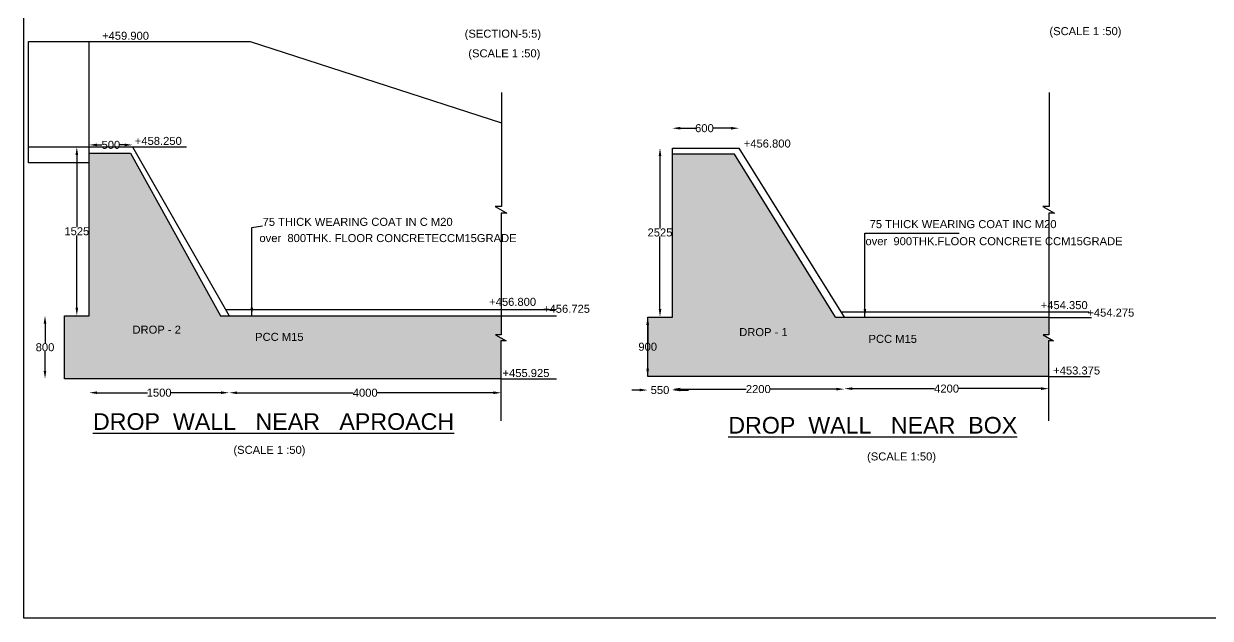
# Model space of a CAD drawing. Header units: inches. Extents: x 48010 to 53514, y -54 to 3817.
# Drawn here: x 48010 to 49938, y -54 to 912 of the extents above; entities that cross this region are included whole.
import ezdxf

# ---------------------------------------------------------------- set-up
doc = ezdxf.new("R2010")
doc.units = ezdxf.units.IN
doc.header["$MEASUREMENT"] = 0
doc.layers.add('DIMENSIONS', color=255, linetype='Continuous')
doc.layers.add('TEXT', color=1, linetype='Continuous')
doc.styles.get("Standard").update_dxf_attribs({"font": 'arial.ttf', "height": 13})
doc.dimstyles.get("Standard").update_dxf_attribs({"dimtxt": 12, "dimasz": 13, "dimexe": 0.18, "dimexo": 0.0625, "dimgap": 0.09, "dimtad": 0, "dimtih": 1, "dimtoh": 1, "dimdec": 4, "dimzin": 0, "dimdsep": 46, "dimtxsty": 'Standard', "dimcen": 0.09, "dimse1": 1, "dimse2": 1, "dimadec": 0, "dimazin": 0, "dimtfac": 1, "dimtdec": 4, "dimtofl": 0, "dimtmove": 0, "dimatfit": 3, "dimfxl": 1, "dimtolj": 1, "dimtzin": 0, "dimarcsym": 0})

# ---------------------------------------------------------------- blocks, each defined once
blk = doc.blocks.new('*D117')
at = {"layer": 'Defpoints', "color": 0, "transparency": 16777216}
for p in [(49171.9, 741.9), (49063.7, 709.7), (49171.9, 709.7)]:
    blk.add_point(p, dxfattribs=at)
at = {"layer": 'DIMENSIONS', "color": 0, "lineweight": -2, "transparency": 16777216}
for p, q in [((49076.7, 741.9), (49101.4, 741.9)), ((49158.9, 741.9), (49130.3, 741.9))]:
    blk.add_line(p, q, dxfattribs=at)
at = {"layer": 'DIMENSIONS', "color": 0, "transparency": 16777216}
for points in [[(49076.7, 744.1), (49076.7, 739.7), (49063.7, 741.9)], [(49158.9, 744.1), (49158.9, 739.7), (49171.9, 741.9)]]:
    blk.add_solid(points, dxfattribs=at)
at = {"layer": 'DIMENSIONS', "color": 0, "transparency": 16777216, "insert": (49115.8, 741.9), "char_height": 13, "attachment_point": 5}
blk.add_mtext('\\A1;600', dxfattribs=at)
blk = doc.blocks.new('*D118')
at = {"layer": 'Defpoints', "color": 0, "transparency": 16777216}
for p in [(49063.7, 709.7), (49043.6, 435.3), (49063.7, 435.3)]:
    blk.add_point(p, dxfattribs=at)
at = {"layer": 'DIMENSIONS', "color": 0, "lineweight": -2, "transparency": 16777216}
for p, q in [((49043.6, 696.7), (49043.6, 579.2)), ((49043.6, 448.3), (49043.6, 565.8))]:
    blk.add_line(p, q, dxfattribs=at)
at = {"layer": 'DIMENSIONS', "color": 0, "transparency": 16777216}
for points in [[(49041.5, 696.7), (49045.8, 696.7), (49043.6, 709.7)], [(49041.5, 448.3), (49045.8, 448.3), (49043.6, 435.3)]]:
    blk.add_solid(points, dxfattribs=at)
at = {"layer": 'DIMENSIONS', "color": 0, "transparency": 16777216, "insert": (49043.6, 572.5), "char_height": 13, "attachment_point": 5}
blk.add_mtext('\\A1;2525', dxfattribs=at)
blk = doc.blocks.new('*D119')
at = {"layer": 'Defpoints', "color": 0, "transparency": 16777216}
for p in [(49023.6, 435.3), (49023.6, 338.5), (49023.6, 338.5)]:
    blk.add_point(p, dxfattribs=at)
at = {"layer": 'DIMENSIONS', "color": 0, "lineweight": -2, "transparency": 16777216}
for p, q in [((49023.6, 422.3), (49023.6, 393.6)), ((49023.6, 351.5), (49023.6, 380.2))]:
    blk.add_line(p, q, dxfattribs=at)
at = {"layer": 'DIMENSIONS', "color": 0, "transparency": 16777216}
for points in [[(49021.4, 422.3), (49025.8, 422.3), (49023.6, 435.3)], [(49021.4, 351.5), (49025.8, 351.5), (49023.6, 338.5)]]:
    blk.add_solid(points, dxfattribs=at)
at = {"layer": 'DIMENSIONS', "color": 0, "transparency": 16777216, "insert": (49023.6, 386.9), "char_height": 13, "attachment_point": 5}
blk.add_mtext('\\A1;900', dxfattribs=at)
blk = doc.blocks.new('*D120')
at = {"layer": 'Defpoints', "color": 0, "transparency": 16777216}
for p in [(49063.7, 435.3), (49023.6, 338.5), (49063.7, 316.6)]:
    blk.add_point(p, dxfattribs=at)
at = {"layer": 'DIMENSIONS', "color": 0, "lineweight": -2, "transparency": 16777216}
for p, q in [((49010.6, 316.6), (48997.6, 316.6)), ((49076.7, 316.6), (49089.7, 316.6))]:
    blk.add_line(p, q, dxfattribs=at)
at = {"layer": 'DIMENSIONS', "color": 0, "transparency": 16777216}
for points in [[(49010.6, 318.8), (49010.6, 314.5), (49023.6, 316.6)], [(49076.7, 318.8), (49076.7, 314.5), (49063.7, 316.6)]]:
    blk.add_solid(points, dxfattribs=at)
at = {"layer": 'DIMENSIONS', "color": 0, "transparency": 16777216, "insert": (49043.6, 316.6), "char_height": 13, "attachment_point": 5}
blk.add_mtext('\\A1;550', dxfattribs=at)
blk = doc.blocks.new('*D121')
at = {"layer": 'Defpoints', "color": 0, "transparency": 16777216}
for p in [(49063.7, 435.3), (49343, 435.3), (49343, 318.1)]:
    blk.add_point(p, dxfattribs=at)
at = {"layer": 'DIMENSIONS', "color": 0, "lineweight": -2, "transparency": 16777216}
for p, q in [((49076.7, 318.1), (49183.7, 318.1)), ((49330, 318.1), (49222.9, 318.1))]:
    blk.add_line(p, q, dxfattribs=at)
at = {"layer": 'DIMENSIONS', "color": 0, "transparency": 16777216}
for points in [[(49076.7, 320.3), (49076.7, 316), (49063.7, 318.1)], [(49330, 320.3), (49330, 316), (49343, 318.1)]]:
    blk.add_solid(points, dxfattribs=at)
at = {"layer": 'DIMENSIONS', "color": 0, "transparency": 16777216, "insert": (49203.3, 318.1), "char_height": 13, "attachment_point": 5}
blk.add_mtext('\\A1;2200', dxfattribs=at)
blk = doc.blocks.new('*D122')
at = {"layer": 'Defpoints', "color": 0, "transparency": 16777216}
for p in [(49343, 435.3), (49675.5, 435.3), (49675.5, 318.9)]:
    blk.add_point(p, dxfattribs=at)
at = {"layer": 'DIMENSIONS', "color": 0, "lineweight": -2, "transparency": 16777216}
for p, q in [((49356, 318.9), (49489.5, 318.9)), ((49662.5, 318.9), (49529, 318.9))]:
    blk.add_line(p, q, dxfattribs=at)
at = {"layer": 'DIMENSIONS', "color": 0, "transparency": 16777216}
for points in [[(49356, 321.1), (49356, 316.7), (49343, 318.9)], [(49662.5, 321.1), (49662.5, 316.7), (49675.5, 318.9)]]:
    blk.add_solid(points, dxfattribs=at)
at = {"layer": 'DIMENSIONS', "color": 0, "transparency": 16777216, "insert": (49509.2, 318.9), "char_height": 13, "attachment_point": 5}
blk.add_mtext('\\A1;4200', dxfattribs=at)
blk = doc.blocks.new('*D123')
at = {"layer": 'Defpoints', "color": 0, "transparency": 16777216}
for p in [(48186.7, 714.8), (48116.2, 701.3), (48186.7, 711.6)]:
    blk.add_point(p, dxfattribs=at)
at = {"layer": 'DIMENSIONS', "color": 0, "lineweight": -2, "transparency": 16777216}
for p, q in [((48129.2, 714.8), (48137, 714.8)), ((48173.7, 714.8), (48165.9, 714.8))]:
    blk.add_line(p, q, dxfattribs=at)
at = {"layer": 'DIMENSIONS', "color": 0, "transparency": 16777216}
for points in [[(48129.2, 717), (48129.2, 712.6), (48116.2, 714.8)], [(48173.7, 717), (48173.7, 712.6), (48186.7, 714.8)]]:
    blk.add_solid(points, dxfattribs=at)
at = {"layer": 'DIMENSIONS', "color": 0, "transparency": 16777216, "insert": (48151.5, 714.8), "char_height": 13, "attachment_point": 5}
blk.add_mtext('\\A1;500', dxfattribs=at)
blk = doc.blocks.new('*D124')
at = {"layer": 'Defpoints', "color": 0, "transparency": 16777216}
for p in [(48116.2, 711.6), (48096.2, 437.4), (48116.2, 437.4)]:
    blk.add_point(p, dxfattribs=at)
at = {"layer": 'DIMENSIONS', "color": 0, "lineweight": -2, "transparency": 16777216}
for p, q in [((48096.2, 698.6), (48096.2, 581.2)), ((48096.2, 450.4), (48096.2, 567.8))]:
    blk.add_line(p, q, dxfattribs=at)
at = {"layer": 'DIMENSIONS', "color": 0, "transparency": 16777216}
for points in [[(48094, 698.6), (48098.3, 698.6), (48096.2, 711.6)], [(48094, 450.4), (48098.3, 450.4), (48096.2, 437.4)]]:
    blk.add_solid(points, dxfattribs=at)
at = {"layer": 'DIMENSIONS', "color": 0, "transparency": 16777216, "insert": (48096.2, 574.5), "char_height": 13, "attachment_point": 5}
blk.add_mtext('\\A1;1525', dxfattribs=at)
blk = doc.blocks.new('*D125')
at = {"layer": 'Defpoints', "color": 0, "transparency": 16777216}
for p in [(48076.1, 437.4), (48044.5, 334.8), (48076.1, 334.8)]:
    blk.add_point(p, dxfattribs=at)
at = {"layer": 'DIMENSIONS', "color": 0, "lineweight": -2, "transparency": 16777216}
for p, q in [((48044.5, 424.4), (48044.5, 392.8)), ((48044.5, 347.8), (48044.5, 379.4))]:
    blk.add_line(p, q, dxfattribs=at)
at = {"layer": 'DIMENSIONS', "color": 0, "transparency": 16777216}
for points in [[(48042.3, 424.4), (48046.6, 424.4), (48044.5, 437.4)], [(48042.3, 347.8), (48046.6, 347.8), (48044.5, 334.8)]]:
    blk.add_solid(points, dxfattribs=at)
at = {"layer": 'DIMENSIONS', "color": 0, "transparency": 16777216, "insert": (48044.5, 386.1), "char_height": 13, "attachment_point": 5}
blk.add_mtext('\\A1;800', dxfattribs=at)
blk = doc.blocks.new('*D126')
at = {"layer": 'Defpoints', "color": 0, "transparency": 16777216}
for p in [(48116.2, 437.4), (48343.6, 437.4), (48343.6, 312.3)]:
    blk.add_point(p, dxfattribs=at)
at = {"layer": 'DIMENSIONS', "color": 0, "lineweight": -2, "transparency": 16777216}
for p, q in [((48129.2, 312.3), (48211, 312.3)), ((48330.6, 312.3), (48248.8, 312.3))]:
    blk.add_line(p, q, dxfattribs=at)
at = {"layer": 'DIMENSIONS', "color": 0, "transparency": 16777216}
for points in [[(48129.2, 314.5), (48129.2, 310.1), (48116.2, 312.3)], [(48330.6, 314.5), (48330.6, 310.1), (48343.6, 312.3)]]:
    blk.add_solid(points, dxfattribs=at)
at = {"layer": 'DIMENSIONS', "color": 0, "transparency": 16777216, "insert": (48229.9, 312.3), "char_height": 13, "attachment_point": 5}
blk.add_mtext('\\A1;1500', dxfattribs=at)
blk = doc.blocks.new('*D127')
at = {"layer": 'Defpoints', "color": 0, "transparency": 16777216}
for p in [(48343.6, 437.4), (48785.8, 437.4), (48785.8, 312.2)]:
    blk.add_point(p, dxfattribs=at)
at = {"layer": 'DIMENSIONS', "color": 0, "lineweight": -2, "transparency": 16777216}
for p, q in [((48356.6, 312.2), (48545, 312.2)), ((48772.8, 312.2), (48584.4, 312.2))]:
    blk.add_line(p, q, dxfattribs=at)
at = {"layer": 'DIMENSIONS', "color": 0, "transparency": 16777216}
for points in [[(48356.6, 314.4), (48356.6, 310), (48343.6, 312.2)], [(48772.8, 314.4), (48772.8, 310), (48785.8, 312.2)]]:
    blk.add_solid(points, dxfattribs=at)
at = {"layer": 'DIMENSIONS', "color": 0, "transparency": 16777216, "insert": (48564.7, 312.2), "char_height": 13, "attachment_point": 5}
blk.add_mtext('\\A1;4000', dxfattribs=at)

msp = doc.modelspace()

# ---------------------------------------------------------------- hatches: boundary and pattern name
at = {"layer": 'TEXT'}
h = msp.add_hatch(dxfattribs=at)
h.set_pattern_fill('AR-CONC', color=0, scale=5, style=0)
h.set_pattern_definition([(50, (0, 0), (35.863009, -3.137607), [3.75, -41.25]), (355, (0, 0), (-6.937567, 37.609607), [3, -33]), (100.4514, (2.99, -0.26), (28.92547, 34.471977), [3.18701, -35.057106]), (46.1842, (0, 10), (53.362052, -8.27595), [5.625, -61.875]), (96.6356, (4.447, 9.31), (46.733135, 48.705894), [4.780514, -52.58565]), (351.1842, (0, 10), (46.7331, 48.70593), [4.5, -49.5]), (21, (5, 7.5), (29.845353, -20.130945), [3.75, -41.25]), (326, (5, 7.5), (12.165767, 36.257502), [3, -33]), (71.4514, (7.487, 5.822), (42.011131, 16.126525), [3.18701, -35.057106]), (37.5, (0, 0), (0.6079928, 16.6446927), [0, -32.6, 0, -33.5, 0, -33.125]), (7.5, (0, 0), (13.153477, 19.7205856), [0, -19.1, 0, -31.85, 0, -12.625]), (327.5, (-11.15, 0), (26.6911218, -1.1277436), [0, -12.5, 0, -39, 0, -51.75]), (317.5, (-16.15, 0), (29.159308, 5.005249), [0, -16.25, 0, -25.9, 0, -36.75])])
h.paths.add_polyline_path([(48385.62339, 1532.61878), (48320.03792, 1532.61878), (48199.1615, 1198.47059), (48385.62339, 1198.47059)])
h.paths.add_polyline_path([(48427.51392, 1198.47059), (48158.57403, 1198.47059), (48158.57403, 1116.29663), (48427.51392, 1116.29663)])
h.paths.add_polyline_path([(48894.28306, 1680.25341), (48830.73819, 1680.25341), (48615.19644, 1197.8806), (48894.28306, 1197.8806)])
h.paths.add_polyline_path([(48934.29635, 1197.8806), (48575.11969, 1197.8806), (48575.11969, 1116.01337), (48934.29635, 1116.01337)])
h.paths.add_polyline_path([(49362.64508, 1527.19651), (49297.99128, 1527.19651), (49175.66919, 1192.75677), (49362.64508, 1192.75677)])
h.paths.add_polyline_path([(49400.95843, 1192.75677), (49134.7952, 1192.75677), (49134.7952, 1110.70035), (49400.95843, 1110.70035)])
h.paths.add_polyline_path([(49768.72011, 1371.67921), (49701.08049, 1371.67921), (49701.08049, 1218.66688), (49795.0456, 1218.66688)])
h.paths.add_polyline_path([(49835.88007, 1218.66688), (49661.34138, 1218.66688), (49661.34138, 1138.2286), (49835.88007, 1138.2286)])
h.paths.add_polyline_path([(50411.50059, 1610.82379), (50344.7531, 1610.82379), (50161.64645, 1196.06579), (50411.50059, 1196.06579)])
h.paths.add_polyline_path([(50452.45294, 1196.06579), (50120.60205, 1196.06579), (50120.60205, 1114.70301), (50452.45294, 1114.70301)])
h.paths.add_polyline_path([(50772.19244, 1448.40343), (50704.91025, 1448.40343), (50704.91025, 1221.99971), (50838.28877, 1221.99971)])
h.paths.add_polyline_path([(50877.77863, 1221.99971), (50665.05398, 1221.99971), (50665.05398, 1141.4948), (50877.77863, 1141.4948)])
h.paths.add_polyline_path([(51467.55445, 1679.69809), (51399.79121, 1679.69809), (51188.06645, 1199.83167), (51467.55445, 1199.83167)])
h.paths.add_polyline_path([(51508.34183, 1199.83167), (51146.64001, 1199.83167), (51146.64001, 1117.33169), (51508.34183, 1117.33169)])
h.paths.add_polyline_path([(48183.15657, 701.32633), (48116.19798, 701.32633), (48116.19798, 437.3815), (48076.14654, 437.3815), (48076.14654, 334.81039), (48785.21353, 334.81039), (48785.21353, 396.59587), (48793.44826, 396.59587), (48776.24684, 406.47119), (48785.81339, 406.47119), (48785.81339, 437.3815), (48329.54669, 437.3815)])
h.paths.add_polyline_path([(49674.89639, 396.59587), (49683.13112, 396.59587), (49665.9297, 406.47119), (49675.49624, 406.47119), (49675.49624, 435.2521), (49328.82414, 435.2521), (49164.42904, 699.74057), (49063.67939, 699.74057), (49063.67939, 435.2521), (49023.60108, 435.2521), (49023.60108, 338.53587), (49674.89639, 338.53587)])
h.paths.add_polyline_path([(50076.09044, 520.11529), (50009.45272, 520.11529), (50009.45272, 291.66844), (50076.09044, 291.66844)])
h.paths.add_polyline_path([(50076.09044, 520.11529), (50076.09044, 291.66844), (50210.05498, 291.66844)])
h.paths.add_polyline_path([(50352.56689, 271.00315), (50362.47454, 274.9263), (50362.47454, 291.66844), (50009.45272, 291.66844), (50009.45272, 252.34274), (50362.47454, 252.34274), (50362.47454, 260.72825), (50372.19528, 264.65138)])
h.paths.add_polyline_path([(50976.52171, 575.59645), (50909.58716, 575.59645), (50909.58716, 494.67115), (50976.52171, 494.67115)])
h.paths.add_polyline_path([(50976.52171, 494.67115), (50869.31706, 494.67115), (50869.31706, 471.65114), (50859.70096, 468.28766), (50878.93323, 462.00655), (50869.55753, 457.68207), (50869.55753, 453.08582), (50976.52171, 453.08582)])
h.paths.add_polyline_path([(48382.44122, 392.89543), (48467.8812, 392.89543), (48467.8812, 413.0605), (48382.44122, 413.0605)], flags=24)
h.paths.add_polyline_path([(48183.23934, 404.62906), (48268.67488, 404.62906), (48268.67488, 424.80743), (48183.23934, 424.80743)], flags=24)
h.paths.add_polyline_path([(49006.01207, 396.78143), (49041.1901, 396.78143), (49041.1901, 377.00654), (49006.01207, 377.00654)], flags=9)
h.paths.add_polyline_path([(49379.01698, 389.65374), (49464.45695, 389.65374), (49464.45695, 409.81882), (49379.01698, 409.81882)], flags=24)
h.paths.add_polyline_path([(49168.93354, 400.64099), (49254.36908, 400.64099), (49254.36908, 420.81937), (49168.93354, 420.81937)], flags=24)
h.paths.add_polyline_path([(50121.04543, 333.43224), (50165.1, 333.43224), (50165.1, 313.65734), (50121.04543, 313.65734)], flags=24)
h.paths.add_polyline_path([(50241.6164, 252.62694), (50324.50692, 252.62694), (50324.50692, 272.53929), (50241.6164, 272.53929)], flags=24)
h.paths.add_polyline_path([(50905.3215, 487.25161), (50940.51727, 487.25161), (50940.51727, 467.47671), (50905.3215, 467.47671)], flags=24)

# ---------------------------------------------------------------- linework, layer by layer
at = {"layer": 'DIMENSIONS', "color": 0}
for points in [[(48017.73473, 711.59455), (48017.73473, 882.66777), (48116.19798, 882.66777)], [(48116.19798, 711.59455), (48116.19798, 882.66777), (48377.73466, 882.66777), (48785.95606, 750.71168)], [(48785.95606, 799.90188), (48785.95606, 615.03132), (48775.82605, 615.03132), (48794.96846, 604.01072), (48785.81339, 604.01072), (48785.81339, 406.47119), (48776.24684, 406.47119), (48793.44826, 396.59587), (48785.21353, 396.59587), (48785.21353, 266.71834)], [(49675.63892, 799.90188), (49675.63892, 615.03132), (49665.50891, 615.03132), (49684.65132, 604.01072), (49675.49624, 604.01072), (49675.49624, 406.47119), (49665.9297, 406.47119), (49683.13112, 396.59587), (49674.89639, 396.59587), (49674.89639, 266.71834)], [(48116.19798, 685.61816), (48017.73473, 685.61816), (48017.73473, 711.59455), (48116.19798, 711.59455)], [(48116.19798, 437.3815), (48116.19798, 711.59455), (48186.73616, 711.59455)], [(48116.19798, 701.32633), (48183.15657, 701.32633), (48329.54669, 437.3815)], [(48186.73616, 711.59455), (48274.45891, 711.59455)], [(48186.73616, 711.59455), (48343.57527, 437.3815)], [(49063.67939, 435.2521), (49063.67939, 709.74541), (49171.86186, 709.74541), (49342.98911, 435.2521)], [(49328.82414, 435.2521), (49164.42904, 699.74057), (49063.67939, 699.74057)], [(48337.93986, 447.2343), (48785.81339, 447.2343)], [(48785.81339, 447.2343), (48875.2074, 447.2343)], [(49337.90336, 443.40979), (49675.49624, 443.40979)], [(49675.49624, 443.40979), (49740.95531, 443.40979)], [(48785.21353, 334.81039), (48076.14654, 334.81039), (48076.14654, 437.3815), (48116.19798, 437.3815)], [(48329.54669, 437.3815), (48785.81339, 437.3815)], [(48785.81339, 437.3815), (48875.2074, 437.3815)], [(49674.89639, 338.53587), (49023.60108, 338.53587), (49023.60108, 435.2521), (49063.67939, 435.2521)], [(49328.82414, 435.2521), (49675.49624, 435.2521)], [(49675.49624, 434.67443), (49744.57823, 434.67443)], [(48785.81339, 334.81039), (48875.2074, 334.81039)], [(49674.89639, 338.53587), (49742.64542, 338.53587)]]:
    msp.add_lwpolyline(points, dxfattribs=at)
at = {"layer": 'TEXT', "color": 0}
msp.add_lwpolyline([(53513.89021, -54.12416), (48009.91618, -54.12416), (48009.91618, 3816.99518), (53513.89021, 3816.99518)], close=True, dxfattribs=at)

# ---------------------------------------------------------------- texts
for s, height, p in [('(SCALE 1 :50)', 13, (49676.24586, 893.14044)), ('+459.900', 13, (48137.14912, 885.61751)), ('(SECTION-5:5)', 13, (48726.28775, 889.01116)), ('(SCALE 1 :50)', 13, (48732.1797, 857.062)), ('+458.250', 13, (48190.41001, 714.81306)), ('+456.800', 13, (49179.70095, 710.55791)), ('75 THICK WEARING COAT IN C M20', 13, (48397.99548, 583.32855)), ('75 THICK WEARING COAT INC M20', 13, (49384.11162, 579.63908)), ('over  800THK. FLOOR CONCRETECCM15GRADE', 13, (48392.89068, 556.95541)), ('over  900THK.FLOOR CONCRETE CCM15GRADE', 13, (49377.40219, 551.89788)), ('+456.800', 13, (48766.05783, 453.38681)), ('+456.725', 13, (48853.58975, 442.08066)), ('+454.350', 13, (49662.12235, 448.06964)), ('+454.275', 13, (49737.90013, 435.86657)), ('DROP - 2', 13, (48186.6024, 408.21381)), ('PCC M15', 13, (48385.80207, 396.47797)), ('DROP - 1', 13, (49172.29661, 404.22575)), ('PCC M15', 13, (49382.37783, 393.23628)), ('+455.925', 13, (48787.75256, 337.75792)), ('+453.375', 13, (49682.35039, 341.83988)), ('%%UDROP  WALL   NEAR   APROACH', 27, (48122.37863, 251.92814)), ('%%UDROP  WALL   NEAR  BOX', 27, (49154.58136, 245.91376)), ('(SCALE 1 :50)', 13, (48350.58975, 212.95462)), ('(SCALE 1:50)', 13, (49380.00375, 202.25621))]:
    msp.add_text(s, height=height, dxfattribs=at).set_placement(p)

# ---------------------------------------------------------------- dimensions: what is measured, and where the dimension line sits
at = {"layer": 'DIMENSIONS', "color": 0}
dim = msp.add_linear_dim(base=(49171.86186, 741.90702), p1=(49063.67939, 709.74541), p2=(49171.86186, 709.74541), text='600', dimstyle='Standard', dxfattribs=at)
dim.commit()
dim.dimension.update_dxf_attribs({"geometry": '*D117', "text_midpoint": (49115.82428, 741.90702), "dimtype": 160})
for base, p1, p2, text, picture, middle in [((48186.73616, 714.81306), (48116.19798, 701.32633), (48186.73616, 711.59455), '500', '*D123', (48151.46707, 714.81306)), ((48343.57527, 312.29762), (48116.19798, 437.3815), (48343.57527, 437.3815), '1500', '*D126', (48229.88663, 312.29762)), ((48785.81339, 312.19437), (48343.57527, 437.3815), (48785.81339, 437.3815), '4000', '*D127', (48564.69433, 312.19437)), ((49063.67939, 316.64601), (49023.60108, 338.53587), (49063.67939, 435.2521), '550', '*D120', (49043.64024, 316.64601)), ((49342.98911, 318.14775), (49063.67939, 435.2521), (49342.98911, 435.2521), '2200', '*D121', (49203.33425, 318.14775)), ((49675.49624, 318.89863), (49342.98911, 435.2521), (49675.49624, 435.2521), '4200', '*D122', (49509.24268, 318.89863))]:
    dim = msp.add_linear_dim(base=base, p1=p1, p2=p2, text=text, dimstyle='Standard', dxfattribs=at)
    dim.commit()
    dim.dimension.update_dxf_attribs({"geometry": picture, "text_midpoint": middle})
for base, p1, p2, text, picture, middle in [((48096.17226, 437.3815), (48116.19798, 711.59455), (48116.19798, 437.3815), '1525', '*D124', (48096.17226, 574.48803)), ((49043.64024, 435.2521), (49063.67939, 709.74541), (49063.67939, 435.2521), '2525', '*D118', (49043.64024, 572.49875)), ((48044.46065, 334.81039), (48076.14654, 437.3815), (48076.14654, 334.81039), '800', '*D125', (48044.46065, 386.09595)), ((49023.60108, 338.53587), (49023.60108, 435.2521), (49023.60108, 338.53587), '900', '*D119', (49023.60108, 386.89398))]:
    dim = msp.add_linear_dim(base=base, p1=p1, p2=p2, angle=90, text=text, dimstyle='Standard', dxfattribs=at)
    dim.commit()
    dim.dimension.update_dxf_attribs({"geometry": picture, "text_midpoint": middle})

# ---------------------------------------------------------------- leaders
for points in [[(48380.50686, 437.3815), (48380.50686, 580.9049), (48397.99548, 583.32855)], [(49376.50929, 435.2521), (49376.50929, 571.37396), (49529.5748, 571.37396)]]:
    msp.add_leader(points, dimstyle='Standard', override={"dimgap": 0.09, "dimtad": 0}, dxfattribs=at)

doc.saveas('drawing.dxf')
